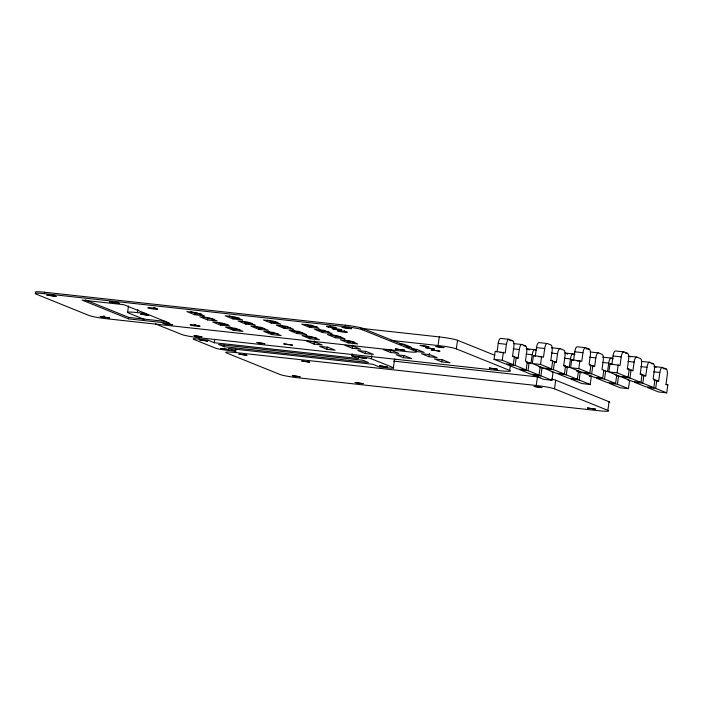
<?xml version="1.0" encoding="UTF-8"?>
<svg xmlns="http://www.w3.org/2000/svg" width="703" height="703" viewBox="0 0 703 703"><rect width="100%" height="100%" fill="white"/><g stroke="black" fill="none" stroke-linecap="round" stroke-linejoin="round"><path stroke-width="1.05" d="M416.035 349.892L415.833 351.333A13.832 1.204 8 0 1 407.222 351.676L106.566 318.731A13.832 1.204 8 0 1 89.211 315.55L35.862 294.021A13.832 1.204 8 0 1 44.482 293.687L44.684 292.246L345.34 325.181A13.832 1.204 8 0 1 362.695 328.371L416.035 349.892A13.832 1.204 8 0 1 416.563 350.56M127.577 312.44L128.491 305.972M128.535 318.846L82.093 300.102L123.693 304.663L170.135 323.398L128.535 318.846L128.737 317.404L85.318 299.891M144.44 319.452L128.333 312.949A14.561 1.265 8 0 1 137.401 312.598L137.858 309.364M194.731 314.742L186.91 311.587L196.48 312.633L204.292 315.788L194.731 314.742L194.933 313.301L191.023 311.728M235.443 348.996L235.145 351.149L226.674 350.226A8.735 0.765 8 0 1 215.707 348.213L193.633 339.303A8.735 0.765 8 0 1 199.081 339.092L199.38 336.93M207.605 319.935L199.784 316.781L209.353 317.826L217.174 320.981L207.605 319.935L207.807 318.503L202.921 316.526M352.168 353.671L351.869 355.823L358.583 358.539L214.266 342.73L214.723 339.496M220.478 325.129L212.666 321.974L222.227 323.029L230.048 326.183L220.478 325.129L220.68 323.696L217.754 322.51M224.108 346.702L218.589 344.47L362.906 360.279L368.425 362.511L224.108 346.702L224.406 344.54M232.992 318.934L225.18 315.779L234.74 316.825L242.561 319.979L232.992 318.934L233.194 317.492L229.283 315.919M233.361 330.331L225.54 327.176L235.11 328.222L242.922 331.377L233.361 330.331L233.563 328.89L229.653 327.317M551.591 379.093A14.561 1.265 8 0 1 555.721 380.226L609.062 401.747L607.858 410.367A14.561 1.265 8 0 1 598.789 410.728L298.125 377.792A14.561 1.265 8 0 1 279.864 374.435L226.515 352.915A14.561 1.265 8 0 1 235.584 352.555L236.041 349.321M245.874 324.127L238.053 320.972L247.623 322.018L255.435 325.173L245.874 324.127L246.076 322.695L242.166 321.113M258.748 329.32L250.927 326.166L260.497 327.22L268.318 330.375L258.748 329.32L258.95 327.888L254.064 325.911M271.261 323.125L263.44 319.97L273.01 321.016L280.822 324.171L271.261 323.125L271.463 321.684L267.553 320.111M271.622 334.523L263.81 331.368L273.37 332.414L281.191 335.568L271.622 334.523L271.824 333.081L267.913 331.508M284.135 328.319L276.314 325.164L285.884 326.21L293.705 329.364L284.135 328.319L284.337 326.886L280.427 325.304M297.009 333.512L289.197 330.357L298.757 331.412L306.578 334.566L297.009 333.512L297.211 332.08L292.325 330.111M309.522 327.317L301.71 324.162L311.271 325.208L319.092 328.363L309.522 327.317L309.724 325.876L305.823 324.303M309.891 338.714L302.07 335.559L311.64 336.605L319.452 339.76L309.891 338.714L310.093 337.273L306.183 335.7M314.083 344.119L306.728 341.148L314.926 342.045L322.29 345.015L314.083 344.119L314.54 340.885M322.405 332.51L314.584 329.356L324.153 330.401L331.965 333.556L322.405 332.51L322.607 331.078L318.696 329.496M326.965 349.312L319.601 346.342L327.809 347.238L335.164 350.208L326.965 349.312L327.264 347.159M335.278 337.704L327.457 334.549L337.027 335.603L344.848 338.758L335.278 337.704L335.48 336.271L330.595 334.303M415.833 351.333L362.493 329.804A13.832 1.204 8 0 0 345.138 326.623L345.34 325.181M348.152 342.906L340.34 339.751L349.901 340.797L357.722 343.952L348.152 342.906L348.354 341.465L344.444 339.892M352.352 348.31L344.997 345.34L353.196 346.236L360.551 349.206L352.352 348.31L352.809 345.076M362.493 329.804L362.695 328.371M365.226 353.504L357.871 350.533L366.07 351.438L373.425 354.4L365.226 353.504L365.534 351.351M394.866 359.497A8.735 0.765 8 0 0 394.585 359.057L393.372 367.678L371.298 358.767L371.755 355.533M390.622 352.502L383.258 349.532L391.457 350.428L398.821 353.398L390.622 352.502L391.07 349.268M403.496 357.695L396.141 354.725L404.339 355.63L411.694 358.592L403.496 357.695L403.794 355.542M428.883 356.693L421.528 353.723L429.726 354.62L437.081 357.59L428.883 356.693L429.34 353.46M510.431 365.024L509.675 370.411L456.326 348.881A14.561 1.265 8 0 0 438.057 345.533L439.27 336.913L360.841 328.319M441.756 361.887L434.401 358.917L442.6 359.822L449.964 362.792L441.756 361.887L442.064 359.734M456.326 348.881L457.539 340.27A14.561 1.265 8 0 0 439.27 336.913M494.06 359.338L495.184 351.298L505.229 352.941L506.441 344.321A5.826 1.916 -83.7 0 1 509.086 339.321L512.759 340.806A5.826 1.916 -83.7 0 1 513.796 347.291L512.584 355.911L514.42 356.649L513.295 364.69L505.097 363.794L494.06 359.338L502.258 360.244L513.295 364.69M497.03 352.045L498.234 343.424A5.826 1.916 -83.7 0 1 500.888 338.415L509.086 339.321M502.258 360.244L503.383 352.194M513.515 343.565A5.826 1.916 -83.7 0 1 513.761 343.618L521.96 344.514L525.642 345.999A5.826 1.916 -83.7 0 1 526.67 352.484L525.457 361.105L527.303 361.843L526.169 369.892L515.132 365.437L516.266 357.396L514.209 357.168M516.055 357.906L518.102 358.135L519.315 349.514A5.826 1.916 -83.7 0 1 521.96 344.514M538.34 366.298L540.176 367.045L539.043 375.086L528.006 370.63L529.139 362.59L527.092 362.361M526.881 362.88L530.976 363.328L532.189 354.716A5.826 1.916 -83.7 0 1 534.834 349.707L536.679 350.454M532.32 363.53L533.454 355.49L543.489 357.133L544.702 348.512A5.826 1.916 -83.7 0 1 547.347 343.512L551.029 344.997A5.826 1.916 -83.7 0 1 552.057 351.482L550.853 360.103L552.69 360.841L551.556 368.882L543.357 367.985L532.32 363.53L540.519 364.435L551.556 368.882M547.347 343.512L539.148 342.607A5.826 1.916 -83.7 0 0 536.503 347.616L535.291 356.236L533.454 355.49M607.858 410.367L554.509 388.838A14.561 1.265 8 0 0 536.24 385.49L537.452 376.87A14.561 1.265 8 0 1 538.814 377.028M540.519 364.435L541.653 356.386M551.214 371.5L553.05 372.239L551.925 380.279L540.888 375.833L542.013 367.783L539.966 367.564M551.521 347.809A5.826 1.916 -83.7 0 1 552.031 347.809L560.229 348.706L563.903 350.191A5.826 1.916 -83.7 0 1 564.94 356.676L563.727 365.296L565.564 366.035L564.439 374.084L553.402 369.629L554.526 361.588L552.479 361.36M554.315 362.107L556.372 362.326L557.576 353.706A5.826 1.916 -83.7 0 1 560.229 348.706M554.509 388.838L555.721 380.226M576.601 370.49L578.446 371.237L577.312 379.277L566.275 374.822L567.409 366.781L565.353 366.553M565.142 367.071L569.245 367.52L570.458 358.908A5.826 1.916 -83.7 0 1 573.103 353.899L574.94 354.646M570.59 367.722L571.715 359.681L581.759 361.324L582.972 352.704A5.826 1.916 -83.7 0 1 585.617 347.704L589.299 349.189A5.826 1.916 -83.7 0 1 590.327 355.674L589.114 364.295L590.951 365.033L589.826 373.082L581.627 372.177L570.59 367.722L578.789 368.627L589.826 373.082M585.617 347.704L577.418 346.807A5.826 1.916 -83.7 0 0 574.773 351.808L573.56 360.428L571.715 359.681M578.789 368.627L579.913 360.577M589.483 375.692L591.32 376.43L590.186 384.471L579.149 380.024L580.283 371.975L578.235 371.755M590.168 351.966A5.826 1.916 -83.7 0 1 590.292 352.001L598.49 352.897L602.172 354.382A5.826 1.916 -83.7 0 1 603.2 360.867L601.988 369.488L603.833 370.226L602.699 378.276L591.662 373.82L592.796 365.78L589.72 365.437M592.585 366.298L594.633 366.518L595.845 357.897A5.826 1.916 -83.7 0 1 598.49 352.897M614.87 374.681L616.707 375.428L615.573 383.469L604.536 379.014L605.67 370.973L603.622 370.745M613.209 358.838L611.373 358.091A5.826 1.916 -83.7 0 0 608.719 363.099L607.506 371.711L605.67 370.973M608.851 371.913L609.984 363.873L620.02 365.516L621.232 356.896A5.826 1.916 -83.7 0 1 623.877 351.895L627.559 353.381A5.826 1.916 -83.7 0 1 628.596 359.866L627.384 368.486L629.22 369.224L628.087 377.274L619.888 376.369L608.851 371.913L617.049 372.818L628.087 377.274M623.877 351.895L615.679 350.999A5.826 1.916 -83.7 0 0 613.034 355.999L611.821 364.62L609.984 363.873M617.049 372.818L618.183 364.769M627.744 379.884L629.58 380.622L628.456 388.662L617.419 384.216L618.543 376.167L616.496 375.947M628.122 356.175A5.826 1.916 -83.7 0 1 628.561 356.193L636.76 357.089L640.433 358.574A5.826 1.916 -83.7 0 1 641.47 365.059L640.257 373.68L642.094 374.427L640.969 382.467L629.932 378.012L631.057 369.971L629.009 369.743M630.846 370.49L632.902 370.709L634.115 362.089A5.826 1.916 -83.7 0 1 636.76 357.089M641.435 361.386L649.634 362.282L653.315 363.767A5.826 1.916 -83.7 0 1 654.344 370.261L653.131 378.873L654.976 379.62L653.843 387.661L642.806 383.205L643.939 375.165L641.883 374.936M642.7 375.569L645.776 375.903L646.988 367.291A5.826 1.916 -83.7 0 1 649.634 362.282M654.124 366.535A5.826 1.916 -83.7 0 1 654.308 366.579L662.507 367.484L666.189 368.97A5.826 1.916 -83.7 0 1 667.217 375.455L666.013 384.075L667.85 384.813L666.716 392.854L655.679 388.408L656.813 380.358L653.737 380.024M656.602 380.877L658.649 381.105L659.862 372.485A5.826 1.916 -83.7 0 1 662.507 367.484M53.823 294.97L53.279 294.909M349.013 327.308L348.468 327.246M509.684 340.463L512.759 340.806M586.223 348.846L589.299 349.189M625.512 353.152L627.559 353.381M523.586 345.771L525.642 345.999M44.482 293.687L345.138 326.623M498.234 343.424L506.441 344.321M536.503 347.616L544.702 348.512M574.773 351.808L582.972 352.704M613.034 355.999L621.232 356.896M526.195 348.793A5.826 1.916 -83.7 0 1 526.635 348.811L534.834 349.707M573.103 353.899L564.904 353.003L567.664 354.119M611.373 358.091L603.165 357.194A5.826 1.916 -83.7 0 0 602.796 357.159M194.933 313.301L201.304 314.004M233.194 317.492L239.574 318.195M271.463 321.684L277.843 322.387M309.724 325.876L317.167 326.693M194.88 313.564L198.132 313.925M232.069 317.642L236.393 318.116M271.411 321.948L274.662 322.308M308.599 326.025L312.923 326.5M651.259 363.548L653.315 363.767M513.164 348.846L519.315 349.514M551.433 353.038L557.576 353.706M589.694 357.229L595.845 357.897M627.964 361.421L634.115 362.089M207.807 318.503L214.187 319.197M246.076 322.695L252.447 323.389M284.337 326.886L290.717 327.58M322.607 331.078L328.978 331.772M244.943 322.835L250.356 323.433M283.212 327.027L285.374 327.264M321.473 331.218L323.635 331.456M663.114 368.627L666.189 368.97M526.037 354.04L532.189 354.716M564.307 358.231L570.458 358.908M602.568 362.423L608.719 363.099M640.837 366.615L646.988 367.291M137.401 312.598L146.119 313.547M391.219 340.401L438.057 345.533M500.105 352.379L502.153 352.598M538.366 356.57L540.414 356.79M576.636 360.762L578.683 360.982M220.68 323.696L228.124 324.514M258.95 327.888L264.266 328.468M297.211 332.08L302.527 332.66M335.48 336.271L340.797 336.851M220.637 323.96L224.96 324.435M258.897 328.152L262.149 328.512M298.248 332.466L301.49 332.818M336.517 336.658L338.679 336.895M399.875 343.785L403.97 344.233L411.334 347.203L406.202 346.641M653.711 371.808L659.862 372.485M512.373 356.43L514.42 356.649M550.642 360.621L552.69 360.841M627.173 369.005L629.22 369.224M128.737 317.404L166.075 321.499M233.563 328.89L239.934 329.593M271.824 333.081L278.203 333.784M310.093 337.273L316.473 337.976M348.354 341.465L354.734 342.168M232.429 329.039L235.672 329.391M270.699 333.231L273.942 333.582M308.96 337.422L312.211 337.774M347.229 341.614L350.472 341.966M411.721 348.864L416.853 349.426L424.208 352.396L417.028 351.605M563.516 365.815L565.564 366.035M640.046 374.198L642.094 374.427M576.39 371.008L578.446 371.237M515.132 365.437L506.933 364.541L517.97 368.996L526.169 369.892M553.402 369.629L545.194 368.732L556.231 373.188L564.439 374.084M580.072 372.493L582.119 372.722L580.283 371.975M591.662 373.82L583.464 372.924L594.501 377.379L602.699 378.276M629.932 378.012L621.733 377.116L632.77 381.571L640.969 382.467M589.272 376.202L591.32 376.43M665.803 384.594L667.85 384.813M528.006 370.63L519.807 369.734L530.844 374.189L539.043 375.086M566.275 374.822L558.077 373.926L569.114 378.381L577.312 379.277M604.536 379.014L596.337 378.117L607.374 382.573L615.573 383.469M642.806 383.205L634.607 382.309L645.644 386.764L653.843 387.661M540.888 375.833L532.689 374.927L543.727 379.383L551.925 380.279M579.149 380.024L570.95 379.119L581.987 383.574L590.186 384.471M617.419 384.216L609.22 383.311L620.257 387.766L628.456 388.662M655.679 388.408L647.481 387.502L658.518 391.958L666.716 392.854M199.081 339.092L207.552 340.015L214.266 342.73M351.869 355.823L360.34 356.755A8.735 0.765 8 0 1 371.298 358.767M393.662 361.122L537.452 376.87M235.584 352.555L536.24 385.49M168.333 323.187L167.165 323.02M104.299 316.13L103.446 315.99M628.561 356.193L630.398 356.931M654.308 366.579L656.154 367.326M631.057 369.971L632.902 370.709M643.939 375.165L645.776 375.903M656.813 380.358L658.649 381.105M592.796 365.78L594.633 366.518M618.543 376.167L620.389 376.913M526.635 348.811L529.394 349.927M554.526 361.588L556.372 362.326M567.409 366.781L569.245 367.52M516.266 357.396L518.102 358.135M529.139 362.59L530.976 363.328M542.013 367.783L543.858 368.53M457.539 340.27L494.78 355.296M235.145 351.149L228.431 348.442L372.748 364.251L379.462 366.957L387.933 367.889A8.735 0.765 8 0 0 393.372 367.678M155.512 323.916L181.682 334.479A14.561 1.265 8 0 0 199.942 337.835L500.606 370.771A14.561 1.265 8 0 0 509.675 370.411M344.769 330.797A5.097 0.448 8 0 1 344.154 330.735M195.592 324.584A5.097 0.448 8 0 1 194.274 324.391M35.528 292.316A13.832 1.204 8 0 1 44.684 292.246M330.515 325.928A5.097 0.448 8 0 1 329.874 325.823M335.393 328.055A5.097 0.448 8 0 1 334.786 327.941M155.187 307.729A5.097 0.448 8 0 1 153.939 307.589M539.746 377.142A14.561 1.265 8 0 1 540.212 377.195M609.062 401.747A14.561 1.265 8 0 1 609.185 402.555M283.907 343.899L292.545 345.155L283.907 343.899M420.139 345.437L428.777 346.693L420.139 345.437M425.658 347.669L434.296 348.925L425.658 347.669M431.176 349.892L439.814 351.149L431.176 349.892M46.899 295.067L56.266 296.394L46.925 295.049M100.248 316.596L109.615 317.923L100.318 316.552M109.765 301.956L119.132 303.283L109.765 301.956M140.776 314.179L148.702 315.296L140.828 314.144M163.114 323.485L172.481 324.804L163.14 323.459M194.116 335.709L202.042 336.825L194.142 335.683M238.958 354.136L246.885 355.252L238.958 354.136M256.982 342.589L264.908 343.714L257.043 342.554M292.299 375.666L300.225 376.782L292.325 375.648M301.824 361.026L309.751 362.142L301.842 361.008M342.097 327.405L351.456 328.732L342.097 327.405M355.164 382.546L363.091 383.671L355.164 382.546M395.438 348.934L404.805 350.261L395.438 348.934M435.965 346.517L443.892 347.634L435.965 346.517M489.314 368.047L497.241 369.163L489.314 368.047M534.148 386.474L542.075 387.59L534.21 386.439M587.497 408.004L595.423 409.12L587.497 408.004M199.775 339.927L207.622 341.069L199.775 339.927M220.927 348.46L228.774 349.602L220.927 348.46M358.302 357.291L366.149 358.433L358.302 357.291M379.462 365.832L387.3 366.975L379.462 365.832M339.531 331.5A5.097 0.448 8 0 0 347.379 332.255A5.097 0.448 8 0 0 340.12 330.805A5.097 0.448 8 0 0 339.531 331.5M334.013 329.268A5.097 0.448 8 0 0 341.86 330.023A5.097 0.448 8 0 0 334.602 328.582A5.097 0.448 8 0 0 334.013 329.268M149.95 308.432A5.097 0.448 8 0 0 157.797 309.188A5.097 0.448 8 0 0 150.547 307.738A5.097 0.448 8 0 0 149.95 308.432M192.262 325.507A5.097 0.448 8 0 0 200.109 326.254A5.097 0.448 8 0 0 192.85 324.812A5.097 0.448 8 0 0 192.262 325.507M328.494 327.044A5.097 0.448 8 0 0 336.342 327.8A5.097 0.448 8 0 0 329.083 326.35A5.097 0.448 8 0 0 328.494 327.044"/></g></svg>
